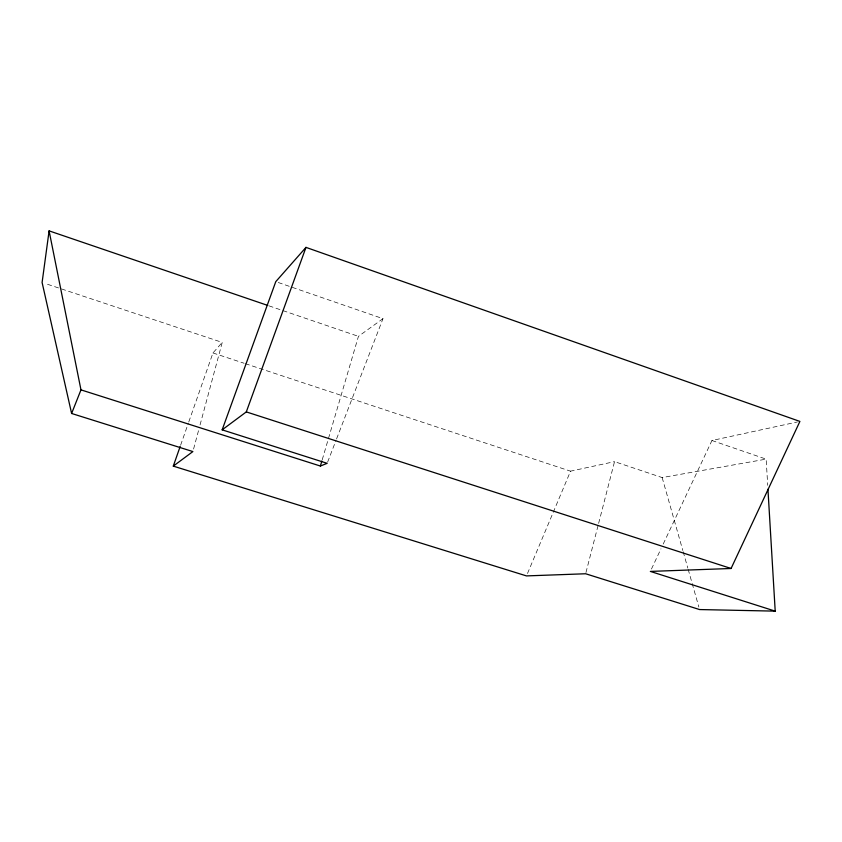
<?xml version="1.0" encoding="UTF-8"?>
<svg xmlns="http://www.w3.org/2000/svg" width="842" height="842" viewBox="0 0 842 842"><rect width="100%" height="100%" fill="white"/><g stroke="black" fill="none" stroke-linecap="round" stroke-linejoin="round"><path stroke-width="0.63" stroke-dasharray="4.21 3.16" d="M585.969 572.497L598.304 524.629M598.63 523.366L614.534 461.637L662.149 477.572L766.146 459.132L767.715 485.339M193.576 449.028L198.691 429.988M200.059 424.915L222.246 342.42L44.584 283.301M322.233 459.743L358.439 336.358L382.973 318.665L290.564 286.754M180.62 445.207L188.376 423.073M188.808 421.842L212.952 352.956L222.246 342.42M327.622 462.1L336.137 440.029M336.611 438.798L382.973 318.665M527.492 573.497L570.539 471.173L614.534 461.637M651.455 569.034L660.981 548.805M663.222 544.037L711.953 440.503L797.353 421.979M212.952 352.956L244.106 363.26M245.348 363.67L570.539 471.173M268.987 305.857L358.439 336.358M711.953 440.503L766.146 459.132M278.249 282.502L289.332 286.333M662.149 477.572L682.82 550.479M683.178 551.731L687.809 568.076M688.167 569.329L698.86 607.05"/><path stroke-width="1.26" d="M267.745 305.425L49.099 230.866L42.1 282.48L71.612 413.475L192.892 451.565L173.284 466.121L526.471 575.907L585.643 573.76L699.576 609.555L775.208 611.134L767.946 489.276M49.099 230.866L80.969 389.867L320.381 466.036L321.865 461.006M173.284 466.121L180.188 446.439M320.381 466.036L327.149 463.321L222.162 429.841L275.776 281.649L305.983 247.38L799.9 421.421L731.077 568.487L650.34 571.413L775.208 611.134M222.162 429.841L246.306 411.906L305.983 247.38M71.612 413.475L80.969 389.867M246.306 411.906L731.077 568.487"/></g></svg>
